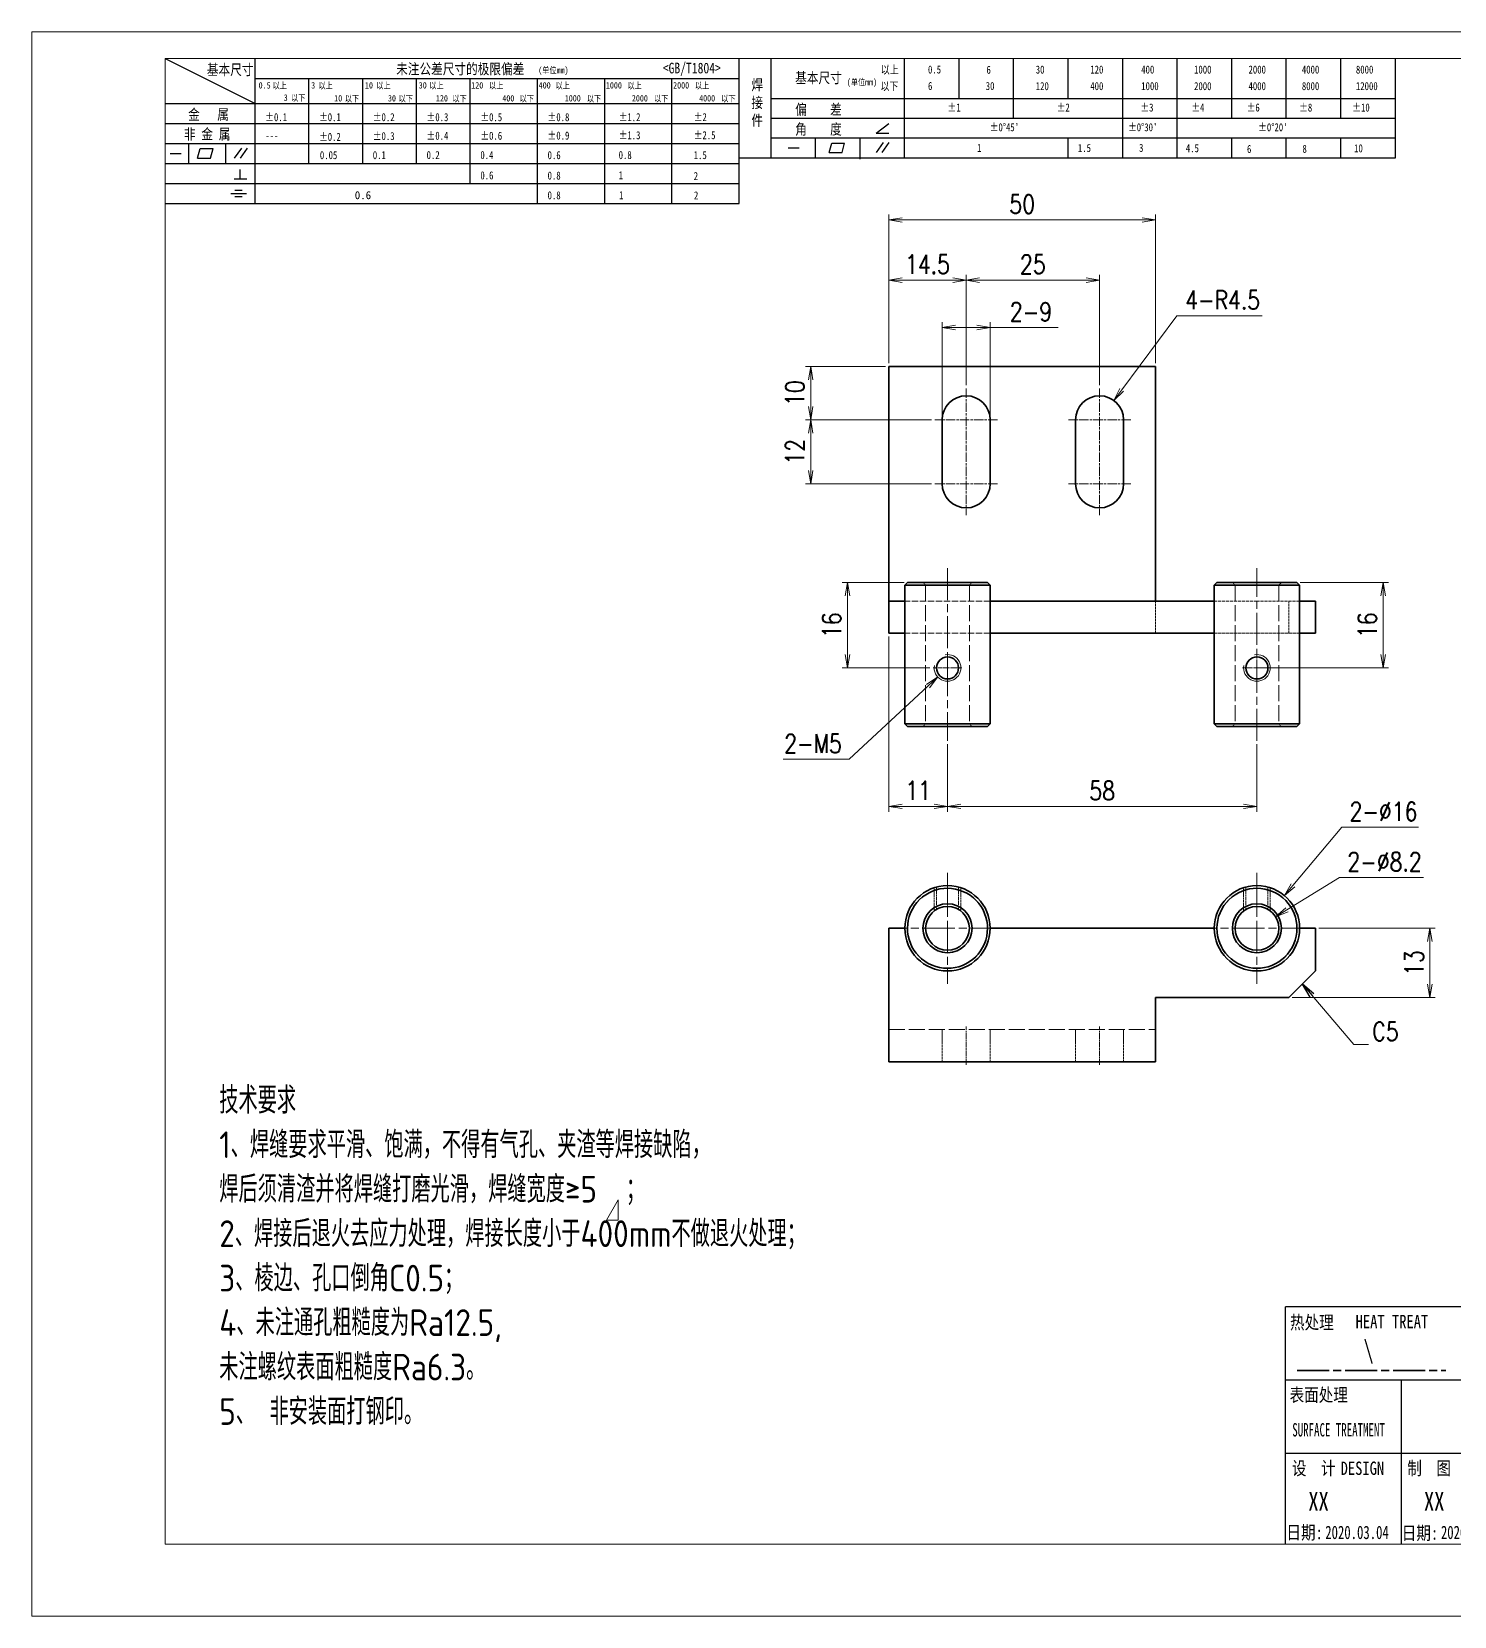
# Model space of a CAD drawing. Header units: inches. Extents: x 269 to 10986, y 1043 to 4337.
# Drawn here: x 7377.4 to 7644, y 3497.4 to 3794.4 of the extents above; entities that cross this region are included whole.
import ezdxf
from ezdxf.enums import TextEntityAlignment as Align

# ---------------------------------------------------------------- set-up
doc = ezdxf.new("R2010")
doc.units = ezdxf.units.IN
doc.header["$MEASUREMENT"] = 0
doc.linetypes.add('AM_ISO02W050x2', pattern=[3.75, 3, -0.75])
doc.linetypes.add('AM_ISO08W050x2', pattern=[9, 6, -0.75, 1.5, -0.75])
doc.layers.add('DIM', color=3, linetype='Continuous')
doc.layers.add('图\\M+19E79\\M+195B6\\M+18E9A', color=7, linetype='Continuous')
for name, color, linetype, lineweight in [('中心线', 2, 'AM_ISO08W050x2', 18), ('图框', 7, 'Continuous', 18), ('标注线', 3, 'Continuous', 18), ('热处理', 7, 'Continuous', 20), ('粗实线', 7, 'Continuous', 35), ('粗点划线', 6, 'AM_ISO08W050x2', 35), ('细实线', 3, 'Continuous', 18), ('虚线', 1, 'AM_ISO02W050x2', 18)]:
    doc.layers.add(name, color=color, linetype=linetype, lineweight=lineweight)
doc.layers.add('打印', color=7, linetype='Continuous', lineweight=15, plot=False)
doc.layers.add('打印-禁用', color=7, linetype='Continuous', lineweight=15, plot=False)
doc.styles.add('DIM', font='romans.shx', dxfattribs={"width": 0.8, "bigfont": 'bigfont.shx'})
doc.styles.add('国标', font='simfang.ttf', dxfattribs={"width": 0.8})
doc.styles.add('机械长仿宋', font='gbenor.shx', dxfattribs={"height": 1, "bigfont": 'gbcbig.shx'})
doc.dimstyles.new('XR 1-1', dxfattribs={"dimtxt": 3.5, "dimasz": 2.5, "dimexe": 1, "dimexo": 0.625, "dimgap": 1.2, "dimtad": 1, "dimtoh": 1, "dimdsep": 46, "dimtxsty": 'DIM', "dimblk": 'OPEN', "dimcen": 0, "dimclrd": 8, "dimclre": 8, "dimclrt": 2, "dimazin": 2, "dimtfac": 0.5, "dimtmove": 0, "dimatfit": 3, "dimldrblk": 'OPEN', "dimfxl": 0, "dimtolj": 2, "dimlwd": 18, "dimlwe": 18, "dimarcsym": 0})
doc.dimstyles.new('XR 1-1$0', dxfattribs={"dimtxt": 3.5, "dimasz": 2.5, "dimexe": 1, "dimexo": 0.625, "dimgap": 1.2, "dimtad": 1, "dimzin": 9, "dimdsep": 46, "dimtxsty": 'DIM', "dimblk": 'OPEN', "dimcen": 0, "dimclrd": 8, "dimclre": 8, "dimclrt": 2, "dimazin": 2, "dimtfac": 0.5, "dimtmove": 0, "dimatfit": 3, "dimldrblk": 'OPEN', "dimfxl": 0, "dimtolj": 2, "dimlwd": 18, "dimlwe": 18, "dimarcsym": 0})
doc.dimstyles.new('XR 1-1$3', dxfattribs={"dimtxt": 3.5, "dimasz": 2.5, "dimexe": 1, "dimexo": 0.625, "dimgap": 1.2, "dimtad": 1, "dimtoh": 1, "dimdsep": 46, "dimtxsty": 'DIM', "dimblk": 'OPEN', "dimcen": 0, "dimclrd": 8, "dimclre": 8, "dimclrt": 2, "dimazin": 2, "dimtfac": 0.5, "dimtofl": 0, "dimtmove": 0, "dimatfit": 3, "dimldrblk": 'OPEN', "dimfxl": 0, "dimtolj": 2, "dimlwd": 18, "dimlwe": 18, "dimarcsym": 0})
doc.dimstyles.new('XR 1-1$4', dxfattribs={"dimtxt": 3.5, "dimasz": 2.5, "dimexe": 1, "dimexo": 0.625, "dimgap": 1.2, "dimtad": 1, "dimtoh": 1, "dimdsep": 46, "dimtxsty": 'DIM', "dimblk": 'OPEN', "dimcen": 0, "dimclrd": 8, "dimclre": 8, "dimclrt": 2, "dimazin": 2, "dimtfac": 0.5, "dimtofl": 0, "dimtmove": 0, "dimatfit": 3, "dimldrblk": 'OPEN', "dimfxl": 0, "dimtolj": 2, "dimlwd": 18, "dimlwe": 18, "dimarcsym": 0})

# ---------------------------------------------------------------- blocks, each defined once
blk = doc.blocks.new('GZDEH零件A3图框V01版')
at = {"layer": '图\\M+19E79\\M+195B6\\M+18E9A', "color": 9}
for p, q in [((2882.49, -1554.46), (2899.37, -1562.92)), ((2899.37, -1581.67), (2899.37, -1554.46)), ((2990.09, -1581.67), (2990.09, -1554.46)), ((2996.09, -1573.08), (2996.09, -1554.46)), ((3021.09, -1561.98), (3021.09, -1554.46)), ((3031.31, -1561.98), (3031.31, -1554.46)), ((3041.53, -1561.98), (3041.53, -1554.46)), ((3051.75, -1561.98), (3051.75, -1554.46)), ((3061.98, -1561.98), (3061.98, -1554.46)), ((3072.2, -1561.98), (3072.2, -1554.46)), ((3082.42, -1561.98), (3082.42, -1554.46)), ((3092.64, -1561.98), (3092.64, -1554.46)), ((3102.86, -1561.98), (3102.86, -1554.46)), ((3113.09, -1573.08), (3113.09, -1554.46)), ((2899.37, -1558.24), (2990.09, -1558.24)), ((2909.45, -1574.17), (2909.45, -1558.24)), ((2919.53, -1574.17), (2919.53, -1558.24)), ((2929.61, -1574.17), (2929.61, -1558.24)), ((2939.69, -1577.92), (2939.69, -1558.24)), ((2952.29, -1581.67), (2952.29, -1558.24)), ((2964.89, -1581.67), (2964.89, -1558.24)), ((2977.49, -1581.67), (2977.49, -1558.24)), ((2996.09, -1561.98), (3113.09, -1561.98)), ((3021.09, -1573.08), (3021.09, -1561.98)), ((3041.53, -1565.68), (3041.53, -1561.98)), ((3061.98, -1573.08), (3061.98, -1561.98)), ((3072.2, -1573.08), (3072.2, -1561.98)), ((3082.42, -1565.68), (3082.42, -1561.98)), ((3092.64, -1565.68), (3092.64, -1561.98)), ((3102.86, -1565.68), (3102.86, -1561.98)), ((2882.49, -1562.92), (2990.09, -1562.92)), ((2882.49, -1566.67), (2990.09, -1566.67)), ((2996.09, -1565.68), (3113.09, -1565.68)), ((3015.75, -1568.51), (3018.15, -1566.66)), ((2882.49, -1570.42), (2990.09, -1570.42)), ((2886.92, -1574.12), (2886.92, -1570.42)), ((2893.91, -1574.12), (2893.91, -1570.42)), ((2996.09, -1569.38), (3113.09, -1569.38)), ((3004.42, -1573.08), (3004.42, -1569.38)), ((3006.97, -1572.12), (3007.45, -1570.33)), ((3007.45, -1570.33), (3009.86, -1570.33)), ((3009.39, -1572.12), (3009.86, -1570.33)), ((3012.75, -1573.08), (3012.75, -1569.38)), ((3015.75, -1568.51), (3018.15, -1568.51)), ((3015.81, -1572.12), (3017.15, -1570.26)), ((3016.89, -1572.12), (3018.23, -1570.26)), ((3051.75, -1573.08), (3051.75, -1569.38)), ((3082.42, -1573.08), (3082.42, -1569.48)), ((3092.64, -1573.08), (3092.64, -1569.38)), ((3102.86, -1573.08), (3102.86, -1569.38)), ((2883.43, -1572.27), (2885.49, -1572.27)), ((2888.59, -1573.16), (2889.07, -1571.37)), ((2888.59, -1573.16), (2891, -1573.16)), ((2889.07, -1571.37), (2891.48, -1571.37)), ((2891, -1573.16), (2891.48, -1571.37)), ((2895.52, -1573.16), (2896.85, -1571.3)), ((2896.6, -1573.16), (2897.94, -1571.3)), ((2990.09, -1573.08), (3113.09, -1573.08)), ((2999.26, -1571.23), (3001.32, -1571.23)), ((3006.97, -1572.12), (3009.39, -1572.12)), ((3012.75, -1573.33), (3012.75, -1573.08)), ((2882.49, -1574.17), (2990.09, -1574.17)), ((2895.42, -1577.05), (2897.81, -1577.05)), ((2896.58, -1577.05), (2896.58, -1575.28)), ((2882.49, -1577.92), (2990.09, -1577.92)), ((2894.79, -1579.77), (2897.77, -1579.77)), ((2895.57, -1579.17), (2896.92, -1579.17)), ((2882.49, -1581.67), (2990.09, -1581.67)), ((2895.57, -1580.37), (2896.93, -1580.37)), ((3272.49, -1788.46), (3092.49, -1788.46)), ((3181.99, -1802.21), (3092.49, -1802.21)), ((3114.17, -1802.21), (3114.17, -1815.96)), ((3181.99, -1815.96), (3092.49, -1815.96)), ((3114.17, -1815.96), (3114.17, -1832.96)), ((3114.17, -1815.96), (3114.17, -1832.96))]:
    blk.add_line(p, q, dxfattribs=at)
at = {"layer": '图\\M+19E79\\M+195B6\\M+18E9A', "color": 7}
blk.add_line((3272.49, -1788.46), (3092.49, -1788.46), dxfattribs=at)
at = {"layer": '图\\M+19E79\\M+195B6\\M+18E9A', "color": 9, "linetype": 'Continuous'}
blk.add_line((3092.49, -1832.96), (3092.49, -1788.46), dxfattribs=at)
at = {"layer": '图框', "linetype": 'Continuous'}
for p, q in [((2882.49, -1554.46), (2882.49, -1832.96)), ((3272.49, -1554.46), (2882.49, -1554.46)), ((2882.49, -1832.96), (3272.49, -1832.96))]:
    blk.add_line(p, q, dxfattribs=at)
at = {"layer": '打印-禁用', "linetype": 'Continuous'}
for p, q in [((2857.49, -1549.46), (2857.49, -1846.46)), ((3277.49, -1549.46), (2857.49, -1549.46)), ((2857.49, -1846.46), (3277.49, -1846.46))]:
    blk.add_line(p, q, dxfattribs=at)
at = {"layer": '图\\M+19E79\\M+195B6\\M+18E9A', "color": 9, "style": '国标'}
for s, height, width, p in [('基本尺寸', 2, 0.8, (2890.33, -1557.58)), ('未注公差尺寸的极限偏差', 2, 0.8, (2925.81, -1557.44)), ('<GB/T1804>', 2, 0.8, (2975.78, -1557.27)), ('以上', 1.5, 0.8, (3016.64, -1557.33)), ('0.5', 1.5, 0.8, (3025.49, -1557.3)), ('6', 1.5, 0.8, (3036.45, -1557.34)), ('30', 1.5, 0.8, (3045.69, -1557.31)), ('120', 1.5, 0.8, (3055.91, -1557.31)), ('400', 1.5, 0.8, (3065.46, -1557.31)), ('1000', 1.5, 0.8, (3075.36, -1557.31)), ('2000', 1.5, 0.8, (3085.57, -1557.31)), ('4000', 1.5, 0.8, (3095.57, -1557.31)), ('8000', 1.5, 0.8, (3105.7, -1557.31)), ('30', 1.2, 0.8, (2930.04, -1560.11)), ('基本尺寸', 2, 0.8, (3000.6, -1559.1)), ('以下', 1.5, 0.8, (3016.58, -1560.43)), ('6', 1.5, 0.8, (3025.49, -1560.38)), ('30', 1.5, 0.8, (3036.31, -1560.39)), ('120', 1.5, 0.8, (3045.69, -1560.41)), ('400', 1.5, 0.8, (3055.91, -1560.41)), ('1000', 1.5, 0.8, (3065.46, -1560.41)), ('2000', 1.5, 0.8, (3075.36, -1560.41)), ('4000', 1.5, 0.8, (3085.57, -1560.41)), ('8000', 1.5, 0.8, (3095.57, -1560.41)), ('12000', 1.5, 0.8, (3105.7, -1560.41)), ('金   属', 2, 0.8, (2886.82, -1565.98)), ('±0.1', 1.5, 0.8, (2901.27, -1566.23)), ('±0.1', 1.5, 0.8, (2911.35, -1566.23)), ('±0.2', 1.5, 0.8, (2921.43, -1566.23)), ('±0.3', 1.5, 0.8, (2931.51, -1566.23)), ('±0.5', 1.5, 0.8, (2941.59, -1566.23)), ('±0.8', 1.5, 0.8, (2954.19, -1566.23)), ('±1.2', 1.5, 0.8, (2967.51, -1566.23)), ('±2', 1.5, 0.8, (2981.58, -1566.23)), ('偏    差', 2, 0.8, (3000.6, -1565.04)), ('±1', 1.5, 0.8, (3029.16, -1564.42)), ('±2', 1.5, 0.8, (3049.61, -1564.42)), ('±3', 1.5, 0.8, (3065.3, -1564.42)), ('±4', 1.5, 0.8, (3074.85, -1564.42)), ('±6', 1.5, 0.8, (3085.22, -1564.42)), ('±8', 1.5, 0.8, (3095.06, -1564.42)), ('±10', 1.5, 0.8, (3105.02, -1564.42)), ('非 金 属', 2, 0.8, (2886.02, -1569.65)), ('±0.3', 1.5, 0.8, (2921.43, -1569.77)), ('±0.4', 1.5, 0.8, (2931.51, -1569.71)), ('±0.6', 1.5, 0.8, (2941.59, -1569.71)), ('±0.9', 1.5, 0.8, (2954.19, -1569.68)), ('±1.3', 1.5, 0.8, (2967.51, -1569.62)), ('±2.5', 1.5, 0.8, (2981.58, -1569.61)), ('角    度', 2, 0.8, (3000.6, -1568.74)), ("±0%%D45'", 1.5, 0.8, (3037.06, -1568.12)), ("±0%%D30'", 1.5, 0.8, (3062.98, -1568.12)), ("±0%%D20'", 1.5, 0.8, (3087.38, -1568.12)), ('---', 1.5, 0.8, (2901.27, -1569.65)), ('±0.2', 1.5, 0.8, (2911.35, -1569.92)), ('1', 1.5, 0.8, (3034.69, -1571.98)), ('1.5', 1.5, 0.8, (3053.59, -1572.01)), ('3', 1.5, 0.8, (3065.05, -1571.98)), ('4.5', 1.5, 0.8, (3073.82, -1572.05)), ('6', 1.5, 0.8, (3085.28, -1572.19)), ('8', 1.5, 0.8, (3095.68, -1572.15)), ('10', 1.5, 0.8, (3105.36, -1572.06)), ('0.1', 1.5, 0.8, (2921.43, -1573.34)), ('0.2', 1.5, 0.8, (2931.51, -1573.33)), ('0.4', 1.5, 0.8, (2941.59, -1573.33)), ('0.6', 1.5, 0.8, (2954.19, -1573.35)), ('0.8', 1.5, 0.8, (2967.51, -1573.33)), ('1.5', 1.5, 0.8, (2981.58, -1573.34)), ('0.6', 1.5, 0.8, (2941.59, -1577.14)), ('0.8', 1.5, 0.8, (2954.19, -1577.17)), ('1', 1.5, 0.8, (2967.51, -1577.12)), ('2', 1.5, 0.8, (2981.58, -1577.26)), ('0.8', 1.5, 0.8, (2954.19, -1580.87)), ('1', 1.5, 0.8, (2967.59, -1580.86)), ('2', 1.5, 0.8, (2981.62, -1580.89)), ('热处理', 2.5, 0.8, (3093.35, -1792.61)), ('表面处理', 2.5, 0.8, (3093.27, -1806.21)), ('SURFACE TREATMENT', 2.5, 0.6, (3093.77, -1812.75)), (' DESIGN', 2.5, 0.8, (3101.47, -1819.96))]:
    blk.add_text(s, height=height, dxfattribs=dict(at, width=width)).set_placement(p)
at = {"layer": '图\\M+19E79\\M+195B6\\M+18E9A', "color": 9, "lineweight": 15, "style": '国标', "width": 0.8}
for s, p in [('(单位mm)', (2952.44, -1557.27)), ('0.5', (2900.03, -1560.11)), ('以上', (2902.64, -1560.16)), ('3', (2909.88, -1560.11)), ('以上', (2911.25, -1560.16)), ('10', (2919.96, -1560.11)), ('以上', (2922.09, -1560.16)), ('以上', (2932.02, -1560.16)), ('120', (2939.88, -1560.11)), ('以上', (2943.21, -1560.16)), ('400', (2952.52, -1560.11)), ('以上', (2955.68, -1560.16)), ('1000', (2965.12, -1560.11)), ('以上', (2969.16, -1560.16)), ('2000', (2977.72, -1560.11)), ('以上', (2981.8, -1560.16)), ('(单位mm)', (3010.27, -1559.51)), ('3', (2904.73, -1562.41)), ('以下', (2906.1, -1562.46)), ('10', (2914.19, -1562.54)), ('以下', (2916.18, -1562.59)), ('30', (2924.27, -1562.54)), ('以下', (2926.26, -1562.59)), ('120', (2933.26, -1562.54)), ('以下', (2936.34, -1562.59)), ('400', (2945.7, -1562.54)), ('以下', (2948.94, -1562.59)), ('1000', (2957.41, -1562.54)), ('以下', (2961.54, -1562.59)), ('2000', (2969.99, -1562.54)), ('以下', (2974.14, -1562.59)), ('4000', (2982.59, -1562.54)), ('以下', (2986.74, -1562.59))]:
    blk.add_text(s, height=1.2, dxfattribs=at).set_placement(p)
at = {"layer": '图\\M+19E79\\M+195B6\\M+18E9A', "color": 9, "lineweight": 13, "style": '国标'}
blk.add_text('0.6', height=1.5, dxfattribs=at).set_placement((2918.05, -1580.85))
at = {"layer": '图\\M+19E79\\M+195B6\\M+18E9A', "color": 9, "style": '国标', "width": 0.8}
for s, p in [('HEAT TREAT', (3112.45, -1792.46)), ('设  计', (3097.79, -1819.96)), ('制  图', (3119.43, -1819.96)), ('日期:', (3096.09, -1832)), ('日期:', (3117.71, -1832.1))]:
    blk.add_text(s, height=2.5, dxfattribs=at).set_placement(p, align=Align.CENTER)
at = {"layer": '图\\M+19E79\\M+195B6\\M+18E9A', "color": 9, "style": '国标'}
for s, insert, char_height, width, attachment_point in [('焊\\P接\\P件', (2992.39, -1558.41), 2, 3.1877, 1), ('0.05', (2911.51, -1573.37), 1.5, 5.1982, 7)]:
    blk.add_mtext(s, dxfattribs=dict(at, insert=insert, char_height=char_height, width=width, attachment_point=attachment_point))
blk = doc.blocks.new('DEH A3')
at = {"layer": '图框'}
blk.add_blockref('GZDEH零件A3图框V01版', (-2857.49, 1846.46), dxfattribs=at)
blk = doc.blocks.new('HJ')
at = {"layer": '标注线', "color": 2, "linetype": 'ByBlock', "lineweight": 9}
for p, q in [((0, 0), (4.34, 7.65)), ((4.34, 7.65), (4.34, 0)), ((4.34, 0), (0, 0))]:
    blk.add_line(p, q, dxfattribs=at)
blk = doc.blocks.new('_Open')
at = {"color": 0, "linetype": 'ByBlock', "lineweight": -2}
for p, q in [((-1, 0.17), (0, 0)), ((-1, -0.17), (0, 0)), ((0, 0), (-1, 0))]:
    blk.add_line(p, q, dxfattribs=at)
blk = doc.blocks.new('*D98')
at = {"layer": 'Defpoints', "color": 0, "transparency": 16777216}
for p in [(7538.02, 3747.8), (7538.02, 3731.61), (7552.52, 3727.46)]:
    blk.add_point(p, dxfattribs=at)
at = {"layer": 'DIM', "color": 8, "lineweight": 18, "transparency": 16777216}
for p, q in [((7538.02, 3732.24), (7538.02, 3748.8)), ((7552.52, 3728.09), (7552.52, 3748.8)), ((7550.02, 3747.8), (7540.52, 3747.8))]:
    blk.add_line(p, q, dxfattribs=at)
at = {"layer": 'DIM', "color": 8, "lineweight": 18, "transparency": 16777216, "xscale": 2.5, "yscale": 2.5, "zscale": 2.5, "rotation": 180}
blk.add_blockref('_Open', (7538.02, 3747.8), dxfattribs=at)
at = {"layer": 'DIM', "color": 8, "lineweight": 18, "transparency": 16777216, "xscale": 2.5, "yscale": 2.5, "zscale": 2.5}
blk.add_blockref('_Open', (7552.52, 3747.8), dxfattribs=at)
at = {"layer": 'DIM', "color": 2, "transparency": 16777216, "insert": (7545.27, 3750.75), "char_height": 3.5, "attachment_point": 5, "style": 'DIM'}
blk.add_mtext('\\A2;14.5', dxfattribs=at)
blk = doc.blocks.new('*D99')
at = {"layer": 'Defpoints', "color": 0, "transparency": 16777216}
for p in [(7538.02, 3759.07), (7538.02, 3731.61), (7588.02, 3731.61)]:
    blk.add_point(p, dxfattribs=at)
at = {"layer": 'DIM', "color": 8, "lineweight": 18, "transparency": 16777216}
for p, q in [((7538.02, 3732.24), (7538.02, 3760.07)), ((7588.02, 3732.24), (7588.02, 3760.07)), ((7585.52, 3759.07), (7540.52, 3759.07))]:
    blk.add_line(p, q, dxfattribs=at)
at = {"layer": 'DIM', "color": 8, "lineweight": 18, "transparency": 16777216, "xscale": 2.5, "yscale": 2.5, "zscale": 2.5, "rotation": 180}
blk.add_blockref('_Open', (7538.02, 3759.07), dxfattribs=at)
at = {"layer": 'DIM', "color": 8, "lineweight": 18, "transparency": 16777216, "xscale": 2.5, "yscale": 2.5, "zscale": 2.5}
blk.add_blockref('_Open', (7588.02, 3759.07), dxfattribs=at)
at = {"layer": 'DIM', "color": 2, "transparency": 16777216, "insert": (7563.02, 3762.02), "char_height": 3.5, "attachment_point": 5, "style": 'DIM'}
blk.add_mtext('\\A2;50', dxfattribs=at)
blk = doc.blocks.new('*D100')
at = {"layer": 'Defpoints', "color": 0, "transparency": 16777216}
for p in [(7552.52, 3747.8), (7552.52, 3727.46), (7577.52, 3727.46)]:
    blk.add_point(p, dxfattribs=at)
at = {"layer": 'DIM', "color": 8, "lineweight": 18, "transparency": 16777216}
for p, q in [((7552.52, 3728.09), (7552.52, 3748.8)), ((7577.52, 3728.09), (7577.52, 3748.8)), ((7575.02, 3747.8), (7555.02, 3747.8))]:
    blk.add_line(p, q, dxfattribs=at)
at = {"layer": 'DIM', "color": 8, "lineweight": 18, "transparency": 16777216, "xscale": 2.5, "yscale": 2.5, "zscale": 2.5, "rotation": 180}
blk.add_blockref('_Open', (7552.52, 3747.8), dxfattribs=at)
at = {"layer": 'DIM', "color": 8, "lineweight": 18, "transparency": 16777216, "xscale": 2.5, "yscale": 2.5, "zscale": 2.5}
blk.add_blockref('_Open', (7577.52, 3747.8), dxfattribs=at)
at = {"layer": 'DIM', "color": 2, "transparency": 16777216, "insert": (7565.02, 3750.75), "char_height": 3.5, "attachment_point": 5, "style": 'DIM'}
blk.add_mtext('\\A2;25', dxfattribs=at)
blk = doc.blocks.new('*D101')
at = {"layer": 'Defpoints', "color": 0, "transparency": 16777216}
for p in [(7523.38, 3731.61), (7538.02, 3731.61), (7546.67, 3721.61)]:
    blk.add_point(p, dxfattribs=at)
at = {"layer": 'DIM', "color": 8, "lineweight": 18, "transparency": 16777216}
for p, q in [((7537.4, 3731.61), (7522.38, 3731.61)), ((7523.38, 3724.11), (7523.38, 3729.11)), ((7546.05, 3721.61), (7522.38, 3721.61))]:
    blk.add_line(p, q, dxfattribs=at)
at = {"layer": 'DIM', "color": 8, "lineweight": 18, "transparency": 16777216, "xscale": 2.5, "yscale": 2.5, "zscale": 2.5}
for p, rotation in [((7523.38, 3731.61), 90), ((7523.38, 3721.61), 270)]:
    blk.add_blockref('_Open', p, dxfattribs=dict(at, rotation=rotation))
at = {"layer": 'DIM', "color": 2, "transparency": 16777216, "insert": (7520.43, 3726.61), "char_height": 3.5, "attachment_point": 5, "rotation": 90, "style": 'DIM'}
blk.add_mtext('\\A2;10', dxfattribs=at)
blk = doc.blocks.new('*D102')
at = {"layer": 'Defpoints', "color": 0, "transparency": 16777216}
for p in [(7523.38, 3721.61), (7546.05, 3721.61), (7546.67, 3709.61)]:
    blk.add_point(p, dxfattribs=at)
at = {"layer": 'DIM', "color": 8, "lineweight": 18, "transparency": 16777216}
for p, q in [((7545.42, 3721.61), (7522.38, 3721.61)), ((7523.38, 3712.11), (7523.38, 3719.11)), ((7546.05, 3709.61), (7522.38, 3709.61))]:
    blk.add_line(p, q, dxfattribs=at)
at = {"layer": 'DIM', "color": 8, "lineweight": 18, "transparency": 16777216, "xscale": 2.5, "yscale": 2.5, "zscale": 2.5}
for p, rotation in [((7523.38, 3721.61), 90), ((7523.38, 3709.61), 270)]:
    blk.add_blockref('_Open', p, dxfattribs=dict(at, rotation=rotation))
at = {"layer": 'DIM', "color": 2, "transparency": 16777216, "insert": (7520.43, 3715.61), "char_height": 3.5, "attachment_point": 5, "rotation": 90, "style": 'DIM'}
blk.add_mtext('\\A2;12', dxfattribs=at)
blk = doc.blocks.new('*D103')
at = {"layer": 'Defpoints', "color": 0, "transparency": 16777216}
for p in [(7538.02, 3681.61), (7549.02, 3661.41), (7538.02, 3649.16)]:
    blk.add_point(p, dxfattribs=at)
at = {"layer": 'DIM', "color": 8, "lineweight": 18, "transparency": 16777216}
for p, q in [((7538.02, 3680.99), (7538.02, 3648.16)), ((7549.02, 3660.79), (7549.02, 3648.16)), ((7546.52, 3649.16), (7540.52, 3649.16))]:
    blk.add_line(p, q, dxfattribs=at)
at = {"layer": 'DIM', "color": 8, "lineweight": 18, "transparency": 16777216, "xscale": 2.5, "yscale": 2.5, "zscale": 2.5, "rotation": 180}
blk.add_blockref('_Open', (7538.02, 3649.16), dxfattribs=at)
at = {"layer": 'DIM', "color": 8, "lineweight": 18, "transparency": 16777216, "xscale": 2.5, "yscale": 2.5, "zscale": 2.5}
blk.add_blockref('_Open', (7549.02, 3649.16), dxfattribs=at)
at = {"layer": 'DIM', "color": 2, "transparency": 16777216, "insert": (7543.52, 3652.11), "char_height": 3.5, "attachment_point": 5, "style": 'DIM'}
blk.add_mtext('\\A2;11', dxfattribs=at)
blk = doc.blocks.new('*D104')
at = {"layer": 'Defpoints', "color": 0, "transparency": 16777216}
for p in [(7549.02, 3661.41), (7607.02, 3661.41), (7607.02, 3649.16)]:
    blk.add_point(p, dxfattribs=at)
at = {"layer": 'DIM', "color": 8, "lineweight": 18, "transparency": 16777216}
for p, q in [((7549.02, 3660.79), (7549.02, 3648.16)), ((7607.02, 3660.79), (7607.02, 3648.16)), ((7551.52, 3649.16), (7604.52, 3649.16))]:
    blk.add_line(p, q, dxfattribs=at)
at = {"layer": 'DIM', "color": 8, "lineweight": 18, "transparency": 16777216, "xscale": 2.5, "yscale": 2.5, "zscale": 2.5, "rotation": 180}
blk.add_blockref('_Open', (7549.02, 3649.16), dxfattribs=at)
at = {"layer": 'DIM', "color": 8, "lineweight": 18, "transparency": 16777216, "xscale": 2.5, "yscale": 2.5, "zscale": 2.5}
blk.add_blockref('_Open', (7607.02, 3649.16), dxfattribs=at)
at = {"layer": 'DIM', "color": 2, "transparency": 16777216, "insert": (7578.02, 3652.11), "char_height": 3.5, "attachment_point": 5, "style": 'DIM'}
blk.add_mtext('\\A2;58', dxfattribs=at)
blk = doc.blocks.new('*D105')
at = {"layer": 'Defpoints', "color": 0, "transparency": 16777216}
for p in [(7530.27, 3691.11), (7541.52, 3691.11), (7546.33, 3675.11)]:
    blk.add_point(p, dxfattribs=at)
at = {"layer": 'DIM', "color": 8, "lineweight": 18, "transparency": 16777216}
for p, q in [((7540.9, 3691.11), (7529.27, 3691.11)), ((7530.27, 3677.61), (7530.27, 3688.61)), ((7545.71, 3675.11), (7529.27, 3675.11))]:
    blk.add_line(p, q, dxfattribs=at)
at = {"layer": 'DIM', "color": 8, "lineweight": 18, "transparency": 16777216, "xscale": 2.5, "yscale": 2.5, "zscale": 2.5}
for p, rotation in [((7530.27, 3691.11), 90), ((7530.27, 3675.11), 270)]:
    blk.add_blockref('_Open', p, dxfattribs=dict(at, rotation=rotation))
at = {"layer": 'DIM', "color": 2, "transparency": 16777216, "insert": (7527.32, 3683.11), "char_height": 3.5, "attachment_point": 5, "rotation": 90, "style": 'DIM'}
blk.add_mtext('\\A2;16', dxfattribs=at)
blk = doc.blocks.new('*D106')
at = {"layer": 'Defpoints', "color": 0, "transparency": 16777216}
for p in [(7614.52, 3691.11), (7630.67, 3691.11), (7607.02, 3675.11)]:
    blk.add_point(p, dxfattribs=at)
at = {"layer": 'DIM', "color": 8, "lineweight": 18, "transparency": 16777216}
for p, q in [((7615.15, 3691.11), (7631.67, 3691.11)), ((7630.67, 3677.61), (7630.67, 3688.61)), ((7607.65, 3675.11), (7631.67, 3675.11))]:
    blk.add_line(p, q, dxfattribs=at)
at = {"layer": 'DIM', "color": 8, "lineweight": 18, "transparency": 16777216, "xscale": 2.5, "yscale": 2.5, "zscale": 2.5}
for p, rotation in [((7630.67, 3691.11), 90), ((7630.67, 3675.11), 270)]:
    blk.add_blockref('_Open', p, dxfattribs=dict(at, rotation=rotation))
at = {"layer": 'DIM', "color": 2, "transparency": 16777216, "insert": (7627.72, 3683.11), "char_height": 3.5, "attachment_point": 5, "rotation": 90, "style": 'DIM'}
blk.add_mtext('\\A2;16', dxfattribs=at)
blk = doc.blocks.new('*D107')
at = {"layer": 'Defpoints', "color": 0, "transparency": 16777216}
for p in [(7618.02, 3626.31), (7639.42, 3626.31), (7613.02, 3613.31)]:
    blk.add_point(p, dxfattribs=at)
at = {"layer": 'DIM', "color": 8, "lineweight": 18, "transparency": 16777216}
for p, q in [((7618.65, 3626.31), (7640.42, 3626.31)), ((7639.42, 3615.81), (7639.42, 3623.81)), ((7613.65, 3613.31), (7640.42, 3613.31))]:
    blk.add_line(p, q, dxfattribs=at)
at = {"layer": 'DIM', "color": 8, "lineweight": 18, "transparency": 16777216, "xscale": 2.5, "yscale": 2.5, "zscale": 2.5}
for p, rotation in [((7639.42, 3626.31), 90), ((7639.42, 3613.31), 270)]:
    blk.add_blockref('_Open', p, dxfattribs=dict(at, rotation=rotation))
at = {"layer": 'DIM', "color": 2, "transparency": 16777216, "insert": (7636.47, 3619.81), "char_height": 3.5, "attachment_point": 5, "rotation": 90, "style": 'DIM'}
blk.add_mtext('\\A2;13', dxfattribs=at)
blk = doc.blocks.new('*D108')
at = {"layer": 'Defpoints', "color": 0, "transparency": 16777216}
for p in [(7548.02, 3738.91), (7548.02, 3721.61), (7557.02, 3721.61)]:
    blk.add_point(p, dxfattribs=at)
at = {"layer": 'DIM', "color": 8, "lineweight": 18, "transparency": 16777216}
for p, q in [((7548.02, 3722.24), (7548.02, 3739.91)), ((7557.02, 3722.24), (7557.02, 3739.91)), ((7550.52, 3738.91), (7554.52, 3738.91)), ((7557.02, 3738.91), (7569.79, 3738.91))]:
    blk.add_line(p, q, dxfattribs=at)
at = {"layer": 'DIM', "color": 8, "lineweight": 18, "transparency": 16777216, "xscale": 2.5, "yscale": 2.5, "zscale": 2.5, "rotation": 180}
blk.add_blockref('_Open', (7548.02, 3738.91), dxfattribs=at)
at = {"layer": 'DIM', "color": 8, "lineweight": 18, "transparency": 16777216, "xscale": 2.5, "yscale": 2.5, "zscale": 2.5}
blk.add_blockref('_Open', (7557.02, 3738.91), dxfattribs=at)
at = {"layer": 'DIM', "color": 2, "transparency": 16777216, "insert": (7564.66, 3741.86), "char_height": 3.5, "attachment_point": 5, "style": 'DIM'}
blk.add_mtext('\\A2;{\\Fromans,bigfont|c134;2-}9', dxfattribs=at)
blk = doc.blocks.new('*D109')
at = {"layer": 'Defpoints', "color": 0, "transparency": 16777216}
for p in [(7580.2, 3725.23), (7577.52, 3721.61)]:
    blk.add_point(p, dxfattribs=at)
at = {"layer": 'DIM', "color": 8, "lineweight": 18, "transparency": 16777216}
for p, q in [((7591.99, 3741.12), (7581.69, 3727.24)), ((7607.99, 3741.12), (7591.99, 3741.12))]:
    blk.add_line(p, q, dxfattribs=at)
at = {"layer": 'DIM', "color": 8, "lineweight": 18, "transparency": 16777216, "xscale": 2.5, "yscale": 2.5, "zscale": 2.5, "rotation": 233.4320942394945}
blk.add_blockref('_Open', (7580.2, 3725.23), dxfattribs=at)
at = {"layer": 'DIM', "color": 2, "transparency": 16777216, "insert": (7600.59, 3744.07), "char_height": 3.5, "attachment_point": 5, "style": 'DIM'}
blk.add_mtext('\\A2;{\\Fromans,bigfont|c134;4-}R4.5', dxfattribs=at)
blk = doc.blocks.new('*D110')
at = {"layer": 'Defpoints', "color": 0, "transparency": 16777216}
for p in [(7550.85, 3676.82), (7547.19, 3673.41)]:
    blk.add_point(p, dxfattribs=at)
at = {"layer": 'DIM', "color": 8, "lineweight": 18, "transparency": 16777216}
for p, q in [((7530.62, 3657.98), (7545.36, 3671.71)), ((7518.22, 3657.98), (7530.62, 3657.98))]:
    blk.add_line(p, q, dxfattribs=at)
at = {"layer": 'DIM', "color": 8, "lineweight": 18, "transparency": 16777216, "xscale": 2.5, "yscale": 2.5, "zscale": 2.5, "rotation": 42.96107992961939}
blk.add_blockref('_Open', (7547.19, 3673.41), dxfattribs=at)
at = {"layer": 'DIM', "color": 2, "transparency": 16777216, "insert": (7523.82, 3660.93), "char_height": 3.5, "attachment_point": 5, "style": 'DIM'}
blk.add_mtext('\\A2;{\\Fromans,bigfont|c134;2-}M5', dxfattribs=at)
blk = doc.blocks.new('*D111')
at = {"layer": 'Defpoints', "color": 0, "transparency": 16777216}
for p in [(7612.17, 3632.43), (7601.87, 3620.18)]:
    blk.add_point(p, dxfattribs=at)
at = {"layer": 'DIM', "color": 8, "lineweight": 18, "transparency": 16777216}
for p, q in [((7622.93, 3645.24), (7613.78, 3634.34)), ((7637.33, 3645.24), (7622.93, 3645.24))]:
    blk.add_line(p, q, dxfattribs=at)
at = {"layer": 'DIM', "color": 8, "lineweight": 18, "transparency": 16777216, "xscale": 2.5, "yscale": 2.5, "zscale": 2.5, "rotation": 229.9490129814873}
blk.add_blockref('_Open', (7612.17, 3632.43), dxfattribs=at)
at = {"layer": 'DIM', "color": 2, "transparency": 16777216, "insert": (7630.73, 3648.19), "char_height": 3.5, "attachment_point": 5, "style": 'DIM'}
blk.add_mtext('\\A2;{\\Fromans,bigfont|c134;2-}∅16', dxfattribs=at)
blk = doc.blocks.new('*D112')
at = {"layer": 'Defpoints', "color": 0, "transparency": 16777216}
for p in [(7610.51, 3628.46), (7603.53, 3624.16)]:
    blk.add_point(p, dxfattribs=at)
at = {"layer": 'DIM', "color": 8, "lineweight": 18, "transparency": 16777216}
for p, q in [((7622.47, 3635.83), (7612.64, 3629.77)), ((7638.21, 3635.83), (7622.47, 3635.83))]:
    blk.add_line(p, q, dxfattribs=at)
at = {"layer": 'DIM', "color": 8, "lineweight": 18, "transparency": 16777216, "xscale": 2.5, "yscale": 2.5, "zscale": 2.5, "rotation": 211.6474997824993}
blk.add_blockref('_Open', (7610.51, 3628.46), dxfattribs=at)
at = {"layer": 'DIM', "color": 2, "transparency": 16777216, "insert": (7630.94, 3638.78), "char_height": 3.5, "attachment_point": 5, "style": 'DIM'}
blk.add_mtext('\\A2;{\\Fromans,bigfont|c134;2-}∅8.2', dxfattribs=at)

msp = doc.modelspace()

# ---------------------------------------------------------------- linework, layer by layer
at = {"layer": '中心线', "ltscale": 0.2925}
for p, q in [((7552.522, 3727.463), (7552.522, 3715.763)), ((7577.522, 3727.463), (7577.522, 3715.763)), ((7552.522, 3715.463), (7552.522, 3703.763)), ((7577.522, 3715.463), (7577.522, 3703.763))]:
    msp.add_line(p, q, dxfattribs=at)
at = {"layer": '中心线', "ltscale": 0.292505}
for p, q in [((7558.372, 3721.613), (7546.672, 3721.613)), ((7583.372, 3721.613), (7571.672, 3721.613)), ((7558.372, 3709.613), (7546.672, 3709.613)), ((7583.372, 3709.613), (7571.672, 3709.613))]:
    msp.add_line(p, q, dxfattribs=at)
at = {"layer": '中心线'}
for p, q in [((7549.022, 3693.813), (7549.022, 3661.413)), ((7607.022, 3661.413), (7607.022, 3693.813)), ((7549.022, 3636.707), (7549.022, 3615.907)), ((7607.022, 3636.707), (7607.022, 3615.907)), ((7559.422, 3626.307), (7538.622, 3626.307)), ((7617.422, 3626.307), (7596.622, 3626.307))]:
    msp.add_line(p, q, dxfattribs=at)
at = {"layer": '中心线', "ltscale": 0.134355}
for p, q in [((7549.022, 3677.8), (7549.022, 3672.426)), ((7607.022, 3677.8), (7607.022, 3672.426))]:
    msp.add_line(p, q, dxfattribs=at)
at = {"layer": '中心线', "ltscale": 0.134351}
for p, q in [((7551.709, 3675.113), (7546.335, 3675.113)), ((7609.709, 3675.113), (7604.335, 3675.113))]:
    msp.add_line(p, q, dxfattribs=at)
at = {"layer": '中心线', "ltscale": 0.127524}
for p, q in [((7549.022, 3629.423), (7549.022, 3634.524)), ((7607.022, 3629.423), (7607.022, 3634.524))]:
    msp.add_line(p, q, dxfattribs=at)
at = {"layer": '中心线', "ltscale": 0.18}
for p, q in [((7552.522, 3600.707), (7552.522, 3607.907)), ((7577.522, 3600.707), (7577.522, 3607.907))]:
    msp.add_line(p, q, dxfattribs=at)
at = {"layer": '打印'}
msp.add_lwpolyline([(7377.364, 3794.354), (7797.364, 3794.354), (7797.364, 3497.354), (7377.364, 3497.354)], close=True, dxfattribs=at)
at = {"layer": '粗实线'}
for p, q in [((7538.022, 3731.613), (7538.022, 3691.613)), ((7588.022, 3731.613), (7538.022, 3731.613)), ((7588.022, 3731.613), (7588.022, 3691.613)), ((7541.022, 3664.613), (7541.022, 3690.613)), ((7557.022, 3664.613), (7557.022, 3690.613)), ((7599.022, 3664.613), (7599.022, 3690.613)), ((7615.022, 3664.613), (7615.022, 3690.613)), ((7599.022, 3687.613), (7557.022, 3687.613)), ((7599.022, 3681.613), (7557.022, 3681.613)), ((7599.022, 3626.307), (7557.022, 3626.307)), ((7613.022, 3613.307), (7588.022, 3613.307)), ((7538.022, 3601.307), (7588.022, 3601.307))]:
    msp.add_line(p, q, dxfattribs=at)
at = {"layer": '粗实线', "ltscale": 0.3}
for p, q in [((7548.022, 3709.613), (7548.022, 3721.613)), ((7557.022, 3721.613), (7557.022, 3709.613)), ((7573.022, 3709.613), (7573.022, 3721.613)), ((7582.022, 3721.613), (7582.022, 3709.613))]:
    msp.add_line(p, q, dxfattribs=at)
at = {"layer": '粗实线', "ltscale": 0.1}
for p, q in [((7538.022, 3687.613), (7538.022, 3691.613)), ((7588.022, 3687.613), (7588.022, 3691.613))]:
    msp.add_line(p, q, dxfattribs=at)
at = {"layer": '粗实线', "ltscale": 0.017678}
for p, q in [((7541.522, 3691.113), (7541.022, 3690.613)), ((7556.522, 3691.113), (7557.022, 3690.613)), ((7599.522, 3691.113), (7599.022, 3690.613)), ((7614.522, 3691.113), (7615.022, 3690.613))]:
    msp.add_line(p, q, dxfattribs=at)
at = {"layer": '粗实线', "ltscale": 0.024483}
for p, q in [((7542.001, 3690.613), (7541.022, 3690.613)), ((7600.001, 3690.613), (7599.022, 3690.613)), ((7542.001, 3664.613), (7541.022, 3664.613)), ((7600.001, 3664.613), (7599.022, 3664.613))]:
    msp.add_line(p, q, dxfattribs=at)
at = {"layer": '粗实线', "ltscale": 0.022953}
for p, q in [((7542.44, 3691.113), (7541.522, 3691.113)), ((7600.44, 3691.113), (7599.522, 3691.113)), ((7541.522, 3664.113), (7542.44, 3664.113)), ((7599.522, 3664.113), (7600.44, 3664.113))]:
    msp.add_line(p, q, dxfattribs=at)
at = {"layer": '粗实线', "ltscale": 0.375517}
for p, q in [((7557.022, 3690.613), (7542.001, 3690.613)), ((7615.022, 3690.613), (7600.001, 3690.613))]:
    msp.add_line(p, q, dxfattribs=at)
at = {"layer": '粗实线', "ltscale": 0.352047}
for p, q in [((7556.522, 3691.113), (7542.44, 3691.113)), ((7614.522, 3691.113), (7600.44, 3691.113))]:
    msp.add_line(p, q, dxfattribs=at)
at = {"layer": '粗实线', "ltscale": 0.075}
for p, q in [((7538.022, 3687.613), (7541.022, 3687.613)), ((7618.022, 3687.613), (7615.022, 3687.613)), ((7541.022, 3681.613), (7538.022, 3681.613)), ((7618.022, 3681.613), (7615.022, 3681.613)), ((7541.022, 3626.307), (7538.022, 3626.307)), ((7618.022, 3626.307), (7615.022, 3626.307))]:
    msp.add_line(p, q, dxfattribs=at)
at = {"layer": '粗实线', "ltscale": 0.15}
for p, q in [((7538.022, 3687.613), (7538.022, 3681.613)), ((7541.022, 3681.613), (7541.022, 3687.613)), ((7557.022, 3681.613), (7557.022, 3687.613)), ((7599.022, 3681.613), (7599.022, 3687.613)), ((7615.022, 3681.613), (7615.022, 3687.613)), ((7618.022, 3681.613), (7618.022, 3687.613))]:
    msp.add_line(p, q, dxfattribs=at)
at = {"layer": '粗实线', "ltscale": 0.017677}
for p, q in [((7541.522, 3664.113), (7541.022, 3664.613)), ((7599.522, 3664.113), (7599.022, 3664.613))]:
    msp.add_line(p, q, dxfattribs=at)
at = {"layer": '粗实线', "ltscale": 0.271402}
for p, q in [((7552.857, 3664.613), (7542.001, 3664.613)), ((7610.857, 3664.613), (7600.001, 3664.613))]:
    msp.add_line(p, q, dxfattribs=at)
at = {"layer": '粗实线', "ltscale": 0.254439}
for p, q in [((7542.44, 3664.113), (7552.617, 3664.113)), ((7600.44, 3664.113), (7610.617, 3664.113))]:
    msp.add_line(p, q, dxfattribs=at)
at = {"layer": '粗实线', "ltscale": 0.097609}
for p, q in [((7552.617, 3664.113), (7556.522, 3664.113)), ((7610.617, 3664.113), (7614.522, 3664.113))]:
    msp.add_line(p, q, dxfattribs=at)
at = {"layer": '粗实线', "ltscale": 0.104115}
for p, q in [((7557.022, 3664.613), (7552.857, 3664.613)), ((7615.022, 3664.613), (7610.857, 3664.613))]:
    msp.add_line(p, q, dxfattribs=at)
at = {"layer": '粗实线', "ltscale": 0.017675}
for p, q in [((7556.522, 3664.113), (7557.022, 3664.613)), ((7614.522, 3664.113), (7615.022, 3664.613))]:
    msp.add_line(p, q, dxfattribs=at)
at = {"layer": '粗实线', "ltscale": 0.375}
msp.add_line((7538.022, 3626.307), (7538.022, 3611.307), dxfattribs=at)
at = {"layer": '粗实线', "ltscale": 0.2}
msp.add_line((7618.022, 3626.307), (7618.022, 3618.307), dxfattribs=at)
at = {"layer": '粗实线', "ltscale": 0.176777}
msp.add_line((7618.022, 3618.307), (7613.022, 3613.307), dxfattribs=at)
at = {"layer": '粗实线', "ltscale": 0.05}
msp.add_line((7588.022, 3611.307), (7588.022, 3613.307), dxfattribs=at)
at = {"layer": '粗实线', "ltscale": 0.25}
for p, q in [((7538.022, 3601.307), (7538.022, 3611.307)), ((7588.022, 3601.307), (7588.022, 3611.307))]:
    msp.add_line(p, q, dxfattribs=at)
at = {"layer": '粗实线'}
for centre, radius in [((7549.022, 3675.113), 2.067), ((7607.022, 3675.113), 2.067), ((7549.022, 3626.307), 8), ((7607.022, 3626.307), 8), ((7549.022, 3626.307), 4.6), ((7549.022, 3626.307), 4.1), ((7607.022, 3626.307), 4.6), ((7607.022, 3626.307), 4.1)]:
    msp.add_circle(centre, radius, dxfattribs=at)
for centre, radius, start, end in [((7552.522, 3721.613), 4.5, 0, 180), ((7577.522, 3721.613), 4.5, 0, 180), ((7552.522, 3709.613), 4.5, 180, 0), ((7577.522, 3709.613), 4.5, 180, 0), ((7549.021, 3626.307), 7.501, 331.3558, 331.34642), ((7607.021, 3626.307), 7.501, 331.3558, 331.34642), ((7549.022, 3626.307), 8, 180.00002, 359.99998), ((7607.022, 3626.307), 8, 180.00002, 359.99998)]:
    msp.add_arc(centre, radius, start, end, dxfattribs=at)
at = {"layer": '粗点划线', "linetype": 'AM_ISO08W050x2'}
msp.add_line((7614.539, 3543.425), (7642.4, 3543.425), dxfattribs=at)
at = {"layer": '细实线'}
for centre in [(7549.022, 3675.113), (7607.022, 3675.113)]:
    msp.add_arc(centre, 2.5, 169.99999, 100.00001, dxfattribs=at)
at = {"layer": '虚线', "ltscale": 0.375517}
for p, q in [((7556.042, 3690.613), (7541.022, 3690.613)), ((7614.042, 3690.613), (7599.022, 3690.613))]:
    msp.add_line(p, q, dxfattribs=at)
at = {"layer": '虚线', "ltscale": 0.017678}
for p, q in [((7544.922, 3690.613), (7544.422, 3691.113)), ((7553.122, 3690.613), (7553.622, 3691.113)), ((7602.922, 3690.613), (7602.422, 3691.113)), ((7611.122, 3690.613), (7611.622, 3691.113)), ((7544.922, 3664.613), (7544.422, 3664.113)), ((7553.122, 3664.613), (7553.622, 3664.113)), ((7602.922, 3664.613), (7602.422, 3664.113)), ((7611.122, 3664.613), (7611.622, 3664.113))]:
    msp.add_line(p, q, dxfattribs=at)
at = {"layer": '虚线', "ltscale": 0.151641}
for p, q in [((7550.987, 3690.613), (7544.922, 3690.613)), ((7553.122, 3690.613), (7547.056, 3690.613)), ((7608.987, 3690.613), (7602.922, 3690.613)), ((7611.122, 3690.613), (7605.056, 3690.613))]:
    msp.add_line(p, q, dxfattribs=at)
at = {"layer": '虚线'}
for p, q in [((7544.922, 3690.613), (7544.922, 3664.613)), ((7553.122, 3690.613), (7553.122, 3664.613)), ((7602.922, 3690.613), (7602.922, 3664.613)), ((7611.122, 3690.613), (7611.122, 3664.613)), ((7538.022, 3607.307), (7588.022, 3607.307))]:
    msp.add_line(p, q, dxfattribs=at)
at = {"layer": '虚线', "ltscale": 0.024483}
for p, q in [((7557.022, 3690.613), (7556.042, 3690.613)), ((7615.022, 3690.613), (7614.042, 3690.613)), ((7557.022, 3664.613), (7556.042, 3664.613)), ((7615.022, 3664.613), (7614.042, 3664.613))]:
    msp.add_line(p, q, dxfattribs=at)
at = {"layer": '虚线', "ltscale": 0.4}
for p, q in [((7557.022, 3687.613), (7541.022, 3687.613)), ((7557.022, 3681.613), (7541.022, 3681.613))]:
    msp.add_line(p, q, dxfattribs=at)
at = {"layer": '虚线', "ltscale": 0.15}
for p, q in [((7588.022, 3687.613), (7588.022, 3681.613)), ((7613.022, 3681.613), (7613.022, 3687.613)), ((7548.022, 3607.307), (7548.022, 3601.307)), ((7557.022, 3607.307), (7557.022, 3601.307)), ((7573.022, 3607.307), (7573.022, 3601.307)), ((7582.022, 3607.307), (7582.022, 3601.307))]:
    msp.add_line(p, q, dxfattribs=at)
at = {"layer": '虚线', "ltscale": 0.2}
for p, q in [((7607.022, 3687.613), (7599.022, 3687.613)), ((7615.022, 3687.613), (7607.022, 3687.613)), ((7599.022, 3681.613), (7607.022, 3681.613)), ((7607.022, 3681.613), (7615.022, 3681.613))]:
    msp.add_line(p, q, dxfattribs=at)
at = {"layer": '虚线', "ltscale": 0.104115}
for p, q in [((7545.186, 3664.613), (7541.022, 3664.613)), ((7603.186, 3664.613), (7599.022, 3664.613))]:
    msp.add_line(p, q, dxfattribs=at)
at = {"layer": '虚线', "ltscale": 0.053359}
for p, q in [((7544.922, 3664.613), (7547.056, 3664.613)), ((7550.987, 3664.613), (7553.122, 3664.613)), ((7602.922, 3664.613), (7605.056, 3664.613)), ((7608.987, 3664.613), (7611.122, 3664.613))]:
    msp.add_line(p, q, dxfattribs=at)
at = {"layer": '虚线', "ltscale": 0.271402}
for p, q in [((7556.042, 3664.613), (7545.186, 3664.613)), ((7614.042, 3664.613), (7603.186, 3664.613))]:
    msp.add_line(p, q, dxfattribs=at)
at = {"layer": '虚线', "ltscale": 0.139093}
for p, q in [((7545.424, 3664.613), (7550.987, 3664.613)), ((7552.62, 3664.613), (7547.056, 3664.613)), ((7603.424, 3664.613), (7608.987, 3664.613)), ((7610.62, 3664.613), (7605.056, 3664.613))]:
    msp.add_line(p, q, dxfattribs=at)
at = {"layer": '虚线', "ltscale": 0.108743}
for p, q in [((7546.522, 3629.557), (7546.522, 3633.906)), ((7551.522, 3629.557), (7551.522, 3633.906)), ((7604.522, 3629.557), (7604.522, 3633.906)), ((7609.522, 3629.557), (7609.522, 3633.906))]:
    msp.add_line(p, q, dxfattribs=at)
at = {"layer": '虚线', "ltscale": 0.104688}
for p, q in [((7546.955, 3629.848), (7546.955, 3634.035)), ((7551.089, 3629.848), (7551.089, 3634.035)), ((7604.955, 3629.848), (7604.955, 3634.035)), ((7609.089, 3629.848), (7609.089, 3634.035))]:
    msp.add_line(p, q, dxfattribs=at)
at = {"layer": '虚线'}
for centre, radius in [((7549.022, 3626.307), 7.5), ((7607.022, 3626.307), 7.5), ((7549.022, 3626.307), 4.6), ((7607.022, 3626.307), 4.6)]:
    msp.add_circle(centre, radius, dxfattribs=at)

# ---------------------------------------------------------------- block references
at = {"layer": '图框'}
msp.add_blockref('DEH A3', (7377.364, 3497.354), dxfattribs=at)
at = {"layer": '标注线', "color": 7, "xscale": 0.5, "yscale": 0.5, "zscale": 0.5}
msp.add_blockref('HJ', (7485.11, 3571.603), dxfattribs=at)

# ---------------------------------------------------------------- texts
at = {"layer": 'DIM', "color": 2, "insert": (7628.655, 3605.221), "char_height": 3.5, "attachment_point": 7, "style": 'DIM'}
msp.add_mtext('\\A2;C5', dxfattribs=at)
at = {"layer": '图\\M+19E79\\M+195B6\\M+18E9A', "color": 3, "style": '国标'}
for s, height, width, p in [('XX', 3.5, 0.8, (7616.662, 3517.17)), ('XX', 3.5, 0.8, (7638.342, 3517.17)), ('2020.03.04', 2.5, 0.7, (7619.827, 3511.834)), ('2020.03.11', 2.5, 0.7, (7641.507, 3511.834))]:
    msp.add_text(s, height=height, dxfattribs=dict(at, width=width)).set_placement(p)
at = {"layer": '标注线', "color": 2, "insert": (7412.525, 3596.578), "char_height": 10, "width": 206.04095, "attachment_point": 1, "style": '机械长仿宋'}
msp.add_mtext('{\\H0.5x;技术要求\\A2; \\P\\A0;1、\\A2;焊缝要求平滑、饱满，不得有气孔、夹渣等焊接缺陷，\\P焊后须清渣并将焊缝打磨光滑，焊缝宽度≥5  ；\\P\\A0;2、焊接后退火去应力处理，焊接长度小于400mm不做退火处理；\\P3、\\A2;棱边、\\A0;孔口倒角C0.5；\\P4、未注通孔粗糙度为Ra12.5,\\P\\A2;未注螺纹表面粗糙度Ra6.3。\\A0;\\P5、\\C3; \\C2;非安装面打钢印。\\P  \\C3; }', dxfattribs=at)
at = {"layer": '热处理', "color": 3, "style": '国标', "width": 0.8}
msp.add_text('\\', height=3.5, dxfattribs=at).set_placement((7627.944, 3545.55), align=Align.CENTER)

# ---------------------------------------------------------------- dimensions: what is measured, and where the dimension line sits
at = {"layer": 'DIM'}
dim = msp.add_linear_dim(base=(7538.022, 3759.072), p1=(7588.022, 3731.613), p2=(7538.022, 3731.613), dimstyle='XR 1-1$0', dxfattribs=at)
dim.commit()
dim.dimension.update_dxf_attribs({"geometry": '*D99', "text_midpoint": (7563.022, 3759.072), "dimtype": 160})
for base, p1, p2, picture, middle in [((7538.022, 3747.796), (7552.522, 3727.463), (7538.022, 3731.613), '*D98', (7545.272, 3750.746)), ((7552.522, 3747.796), (7577.522, 3727.463), (7552.522, 3727.463), '*D100', (7565.022, 3750.746)), ((7538.022, 3649.157), (7549.022, 3661.413), (7538.022, 3681.613), '*D103', (7543.522, 3652.107)), ((7607.022, 3649.157), (7549.022, 3661.413), (7607.022, 3661.413), '*D104', (7578.022, 3652.107))]:
    dim = msp.add_linear_dim(base=base, p1=p1, p2=p2, dimstyle='XR 1-1$0', dxfattribs=at)
    dim.commit()
    dim.dimension.update_dxf_attribs({"geometry": picture, "text_midpoint": middle})
dim = msp.add_radius_dim(center=(7577.522, 3721.613), mpoint=(7580.203, 3725.227), text='{\\Fromans,bigfont|c134;4-}<>', dimstyle='XR 1-1$4', dxfattribs=at)
dim.commit()
dim.dimension.update_dxf_attribs({"geometry": '*D109', "text_midpoint": (7600.592, 3741.12), "dimtype": 164})
dim = msp.add_linear_dim(base=(7548.022, 3738.912), p1=(7557.022, 3721.613), p2=(7548.022, 3721.613), text='{\\Fromans,bigfont|c134;2-}<>', dimstyle='XR 1-1$0', dxfattribs=at)
dim.commit()
dim.dimension.update_dxf_attribs({"geometry": '*D108', "text_midpoint": (7564.655, 3738.912), "dimtype": 160})
for base, p1, p2, picture, middle in [((7523.378, 3731.613), (7546.672, 3721.613), (7538.022, 3731.613), '*D101', (7520.428, 3726.613)), ((7523.378, 3721.613), (7546.672, 3709.613), (7546.047, 3721.613), '*D102', (7520.428, 3715.613)), ((7530.267, 3691.113), (7546.335, 3675.113), (7541.522, 3691.113), '*D105', (7527.317, 3683.113)), ((7630.669, 3691.113), (7607.022, 3675.113), (7614.522, 3691.113), '*D106', (7627.719, 3683.113)), ((7639.416, 3626.307), (7613.022, 3613.307), (7618.022, 3626.307), '*D107', (7636.466, 3619.807))]:
    dim = msp.add_linear_dim(base=base, p1=p1, p2=p2, angle=90, dimstyle='XR 1-1$0', dxfattribs=at)
    dim.commit()
    dim.dimension.update_dxf_attribs({"geometry": picture, "text_midpoint": middle})
dim = msp.add_diameter_dim_2p(p1=(7550.851, 3676.817), p2=(7547.192, 3673.41), text='{\\Fromans,bigfont|c134;2-}<>', dimstyle='XR 1-1$3', override={"dimpost": 'M<>'}, dxfattribs=at)
dim.commit()
dim.dimension.update_dxf_attribs({"geometry": '*D110', "text_midpoint": (7523.82, 3657.977), "dimtype": 163})
for p1, p2, picture, middle in [((7601.874, 3620.183), (7612.17, 3632.431), '*D111', (7630.733, 3645.236)), ((7603.531, 3624.156), (7610.512, 3628.458), '*D112', (7630.941, 3635.831))]:
    dim = msp.add_diameter_dim_2p(p1=p1, p2=p2, text='{\\Fromans,bigfont|c134;2-}<>', dimstyle='XR 1-1$3', dxfattribs=at)
    dim.commit()
    dim.dimension.update_dxf_attribs({"geometry": picture, "text_midpoint": middle, "dimtype": 163})

# ---------------------------------------------------------------- leaders
msp.add_leader([(7615.535, 3615.821), (7625.156, 3604.521), (7627.956, 3604.521)], dimstyle='XR 1-1', override={"dimasz": 2.8, "dimexe": 0.69965, "dimexo": 0.69965, "dimgap": 0.69965}, dxfattribs=at)

doc.saveas('drawing.dxf')
